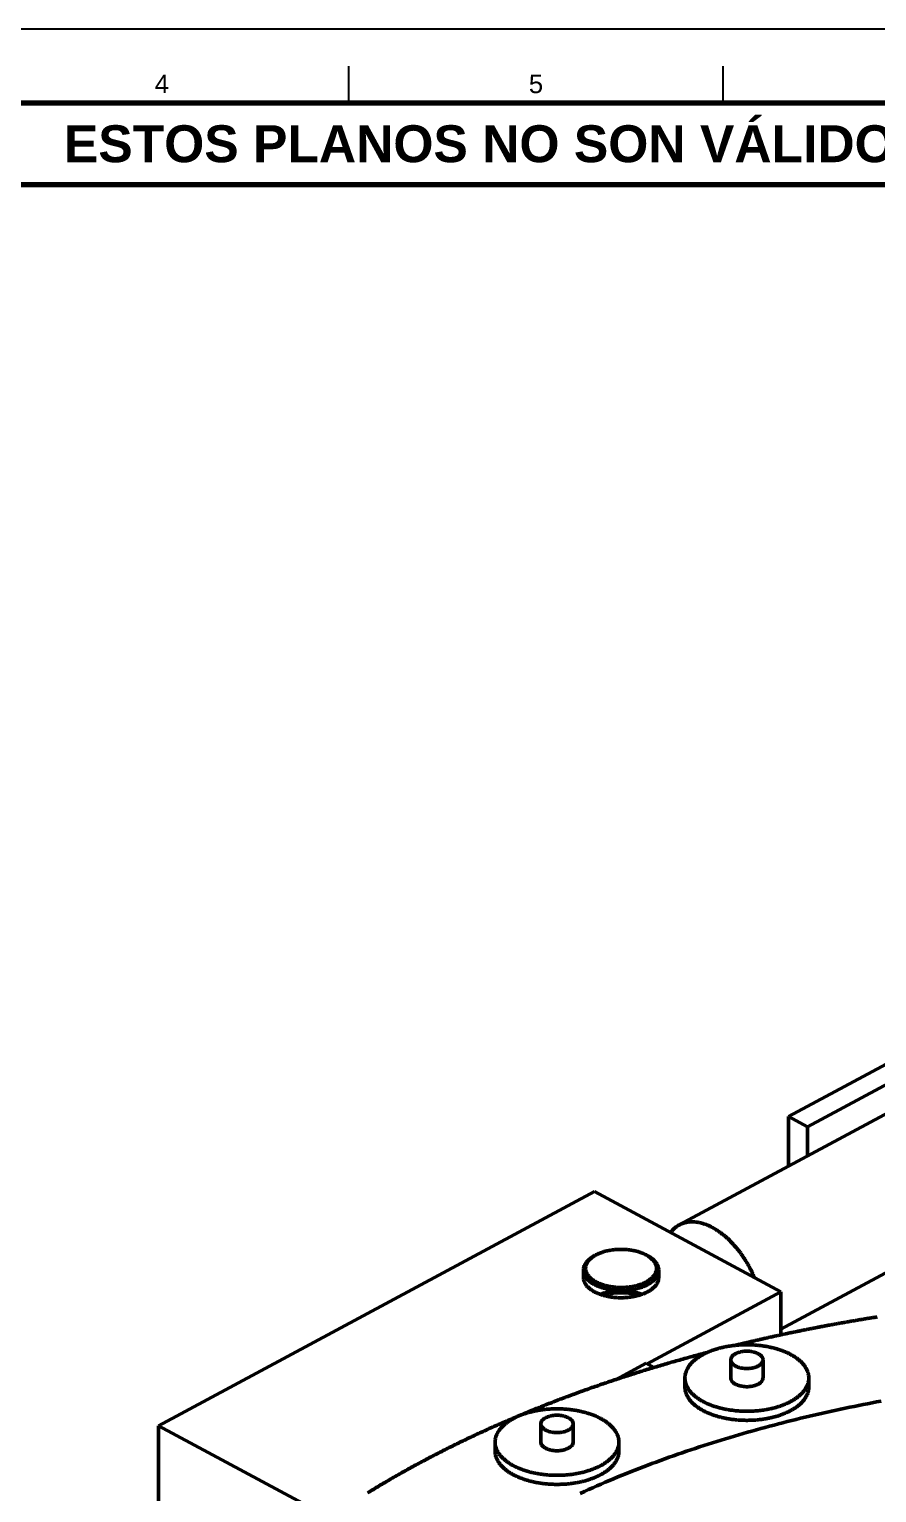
# Model space of a CAD drawing. Header units: millimetres. Extents: x 0 to 841, y 0 to 594.
# Drawn here: x 179.5 to 294.2, y 395.8 to 594 of the extents above; entities that cross this region are included whole.
import ezdxf
from ezdxf.enums import TextEntityAlignment as Align

# ---------------------------------------------------------------- set-up
doc = ezdxf.new("R2010")
doc.units = ezdxf.units.MM
for name, color, linetype, lineweight in [('FINA', 7, 'CONTINUOUS', 25), ('MARCO', 7, 'CONTINUOUS', 70), ('TXT', 7, 'CONTINUOUS', 25), ('VIS', 7, 'CONTINUOUS', 50)]:
    doc.layers.add(name, color=color, linetype=linetype, lineweight=lineweight)
doc.styles.add('STD', font='LiberationSans-Regular.ttf')
doc.styles.add('STDB', font='LiberationSans-Bold.ttf')

msp = doc.modelspace()

# ---------------------------------------------------------------- linework, layer by layer
at = {"layer": 'FINA'}
for p, q in [((222.75, 584), (222.75, 589)), ((273.44, 584), (273.44, 589))]:
    msp.add_line(p, q, dxfattribs=at)
msp.add_lwpolyline([(0, 0), (841, 0), (841, 594), (0, 594)], close=True, dxfattribs=at)
at = {"layer": 'MARCO'}
for points in [[(20, 10), (831, 10), (831, 584), (20, 584)], [(20, 573), (831, 573), (831, 584), (20, 584)]]:
    msp.add_lwpolyline(points, close=True, dxfattribs=at)
at = {"layer": 'VIS'}
for points in [[(315.82, 464.75), (282.3, 446.76)], [(318.39, 463.37), (284.88, 445.37)], [(267.5, 432.1), (302.05, 450.65)], [(282.3, 440.04), (282.3, 446.76)], [(282.3, 446.76), (284.88, 445.37)], [(284.88, 441.43), (284.88, 445.37)], [(196.96, 404.91), (256, 436.6)], [(256, 436.6), (281.27, 423.04)], [(267.5, 432.1), (267.4, 432.04), (267.29, 431.98), (267.19, 431.91), (267.09, 431.84), (267, 431.76), (266.9, 431.69), (266.81, 431.61), (266.72, 431.52), (266.64, 431.44), (266.55, 431.35), (266.47, 431.26), (266.4, 431.16), (266.32, 431.06)], [(277.65, 424.98), (277.61, 425.09), (277.56, 425.2), (277.51, 425.32), (277.46, 425.43), (277.41, 425.54), (277.36, 425.65), (277.31, 425.76), (277.26, 425.86), (277.2, 425.97), (277.15, 426.08), (277.09, 426.19), (277.04, 426.3), (276.98, 426.4), (276.92, 426.51), (276.87, 426.62), (276.81, 426.72), (276.75, 426.83), (276.69, 426.93), (276.62, 427.04), (276.56, 427.14), (276.5, 427.24), (276.43, 427.34), (276.37, 427.45), (276.3, 427.55), (276.24, 427.65), (276.17, 427.75), (276.1, 427.85), (276.03, 427.95), (275.97, 428.05), (275.9, 428.15), (275.82, 428.25), (275.75, 428.34), (275.68, 428.44), (275.61, 428.54), (275.53, 428.63), (275.46, 428.73), (275.38, 428.82), (275.31, 428.92), (275.23, 429.01), (275.15, 429.1), (275.07, 429.19), (274.99, 429.28), (274.91, 429.37), (274.83, 429.46), (274.75, 429.55), (274.67, 429.64), (274.58, 429.73), (274.5, 429.82), (274.41, 429.9), (274.33, 429.99), (274.24, 430.07), (274.15, 430.15), (274.06, 430.24), (273.97, 430.32), (273.88, 430.4), (273.79, 430.48), (273.7, 430.56), (273.61, 430.64), (273.52, 430.71), (273.42, 430.79), (273.33, 430.86), (273.23, 430.94), (273.13, 431.01), (273.04, 431.08), (272.94, 431.15), (272.84, 431.22), (272.74, 431.29), (272.64, 431.36), (272.54, 431.42), (272.43, 431.49), (272.33, 431.55), (272.23, 431.61), (272.12, 431.67), (272.02, 431.73), (271.91, 431.79), (271.8, 431.84), (271.69, 431.9), (271.58, 431.95), (271.47, 432), (271.36, 432.05), (271.25, 432.09), (271.14, 432.14), (271.02, 432.18), (270.91, 432.22), (270.8, 432.26), (270.68, 432.29), (270.56, 432.33), (270.45, 432.36), (270.33, 432.39), (270.21, 432.41), (270.09, 432.44), (269.97, 432.46), (269.85, 432.47), (269.73, 432.49), (269.61, 432.5), (269.49, 432.51), (269.37, 432.52), (269.25, 432.52), (269.13, 432.52), (269.01, 432.51), (268.89, 432.5), (268.77, 432.49), (268.65, 432.47), (268.53, 432.45), (268.41, 432.43), (268.29, 432.4), (268.18, 432.37), (268.06, 432.34), (267.95, 432.3), (267.83, 432.25), (267.72, 432.21), (267.61, 432.15), (267.5, 432.1)], [(263.33, 427.85), (263.22, 427.92), (263.12, 427.98), (263.01, 428.04), (262.9, 428.09), (262.8, 428.15), (262.69, 428.2), (262.57, 428.25), (262.46, 428.29), (262.35, 428.33), (262.23, 428.38), (262.12, 428.41), (262, 428.45), (261.89, 428.49), (261.77, 428.52), (261.65, 428.55), (261.54, 428.58), (261.42, 428.6), (261.3, 428.63), (261.18, 428.65), (261.06, 428.67), (260.94, 428.69), (260.82, 428.71), (260.7, 428.73), (260.58, 428.74), (260.46, 428.75), (260.34, 428.76), (260.22, 428.77), (260.1, 428.78), (259.98, 428.78), (259.86, 428.79), (259.73, 428.79), (259.61, 428.79), (259.49, 428.79), (259.37, 428.79), (259.25, 428.78), (259.13, 428.78), (259.01, 428.77), (258.89, 428.76), (258.77, 428.75), (258.65, 428.74), (258.52, 428.73), (258.4, 428.71), (258.28, 428.69), (258.17, 428.67), (258.05, 428.65), (257.93, 428.63), (257.81, 428.6), (257.69, 428.58), (257.57, 428.55), (257.45, 428.52), (257.34, 428.49), (257.22, 428.45), (257.11, 428.41), (256.99, 428.38), (256.88, 428.33), (256.76, 428.29), (256.65, 428.25), (256.54, 428.2), (256.43, 428.15), (256.32, 428.09), (256.21, 428.04), (256.11, 427.98), (256, 427.92), (255.9, 427.85)], [(281.27, 417.97), (300.35, 428.21)], [(255.68, 427.71), (255.57, 427.64), (255.48, 427.57), (255.38, 427.49), (255.29, 427.42), (255.2, 427.33), (255.11, 427.25), (255.02, 427.16), (254.94, 427.07), (254.87, 426.97), (254.8, 426.88), (254.74, 426.77), (254.68, 426.66), (254.63, 426.55), (254.59, 426.44), (254.55, 426.32), (254.53, 426.2), (254.51, 426.08), (254.51, 425.96)], [(255.9, 427.85), (255.8, 427.79), (255.7, 427.72), (255.61, 427.64), (255.52, 427.56), (255.43, 427.48), (255.34, 427.4), (255.26, 427.31), (255.18, 427.22), (255.11, 427.12), (255.05, 427.02), (254.99, 426.92), (254.93, 426.81), (254.89, 426.7), (254.85, 426.59), (254.82, 426.47), (254.81, 426.35), (254.8, 426.23), (254.8, 426.11), (254.82, 425.99), (254.84, 425.87), (254.87, 425.76), (254.92, 425.65), (254.97, 425.54), (255.02, 425.43), (255.09, 425.33), (255.16, 425.23), (255.23, 425.14), (255.31, 425.05), (255.4, 424.96), (255.48, 424.88), (255.57, 424.8), (255.67, 424.73), (255.77, 424.66), (255.86, 424.59), (255.96, 424.52), (256.07, 424.46), (256.17, 424.4), (256.28, 424.35), (256.39, 424.29), (256.49, 424.24), (256.6, 424.19), (256.71, 424.15), (256.83, 424.1), (256.94, 424.06), (257.05, 424.02), (257.17, 423.98), (257.28, 423.95), (257.4, 423.91), (257.51, 423.88), (257.63, 423.85), (257.75, 423.83), (257.86, 423.8), (257.98, 423.78), (258.1, 423.76), (258.22, 423.74), (258.34, 423.72), (258.45, 423.7), (258.57, 423.69), (258.69, 423.67), (258.81, 423.66), (258.93, 423.65), (259.05, 423.64), (259.17, 423.64), (259.29, 423.63), (259.41, 423.63), (259.53, 423.62), (259.65, 423.62), (259.77, 423.63), (259.89, 423.63), (260.01, 423.63), (260.13, 423.64), (260.25, 423.65), (260.37, 423.66), (260.49, 423.67), (260.61, 423.68), (260.73, 423.69), (260.85, 423.71), (260.97, 423.73), (261.09, 423.75), (261.2, 423.77), (261.32, 423.79), (261.44, 423.82), (261.56, 423.84), (261.67, 423.87), (261.79, 423.9), (261.9, 423.94), (262.02, 423.97), (262.13, 424.01), (262.25, 424.05), (262.36, 424.09), (262.47, 424.13), (262.58, 424.17), (262.69, 424.22), (262.8, 424.27), (262.91, 424.33), (263.02, 424.38)], [(255.9, 427.85), (255.68, 427.71)], [(255.79, 427.78), (255.77, 427.77), (255.75, 427.76), (255.73, 427.74), (255.71, 427.73), (255.69, 427.72), (255.68, 427.71)], [(263.02, 424.38), (263.12, 424.44), (263.23, 424.5), (263.33, 424.57), (263.43, 424.63), (263.53, 424.71), (263.62, 424.78), (263.72, 424.86), (263.81, 424.94), (263.89, 425.02), (263.97, 425.11), (264.05, 425.21), (264.12, 425.31), (264.19, 425.41), (264.25, 425.51), (264.3, 425.62), (264.34, 425.73), (264.38, 425.85), (264.41, 425.97), (264.42, 426.09), (264.43, 426.21), (264.42, 426.33), (264.4, 426.45), (264.38, 426.57), (264.34, 426.69), (264.3, 426.8), (264.25, 426.91), (264.19, 427.01), (264.12, 427.11), (264.05, 427.21), (263.97, 427.31), (263.89, 427.39), (263.8, 427.48), (263.71, 427.56), (263.62, 427.64), (263.52, 427.71), (263.43, 427.78), (263.33, 427.85)], [(263.33, 427.85), (263.55, 427.71)], [(263.55, 427.71), (263.53, 427.72), (263.51, 427.73), (263.49, 427.74), (263.47, 427.76), (263.45, 427.77), (263.43, 427.78)], [(264.72, 425.96), (264.71, 426.08), (264.7, 426.2), (264.67, 426.32), (264.64, 426.44), (264.6, 426.55), (264.55, 426.66), (264.49, 426.77), (264.43, 426.88), (264.36, 426.97), (264.28, 427.07), (264.2, 427.16), (264.12, 427.25), (264.03, 427.33), (263.94, 427.42), (263.85, 427.49), (263.75, 427.57), (263.65, 427.64), (263.55, 427.71)], [(254.51, 425.96), (254.51, 425.84), (254.53, 425.72), (254.55, 425.6), (254.59, 425.49), (254.63, 425.37), (254.68, 425.26), (254.73, 425.16), (254.8, 425.05), (254.87, 424.95), (254.94, 424.86), (255.02, 424.77), (255.1, 424.68), (255.19, 424.59), (255.28, 424.51), (255.37, 424.44), (255.47, 424.36), (255.57, 424.29), (255.67, 424.22), (255.77, 424.16), (255.87, 424.1), (255.98, 424.04), (256.08, 423.98), (256.19, 423.93), (256.3, 423.88), (256.41, 423.83), (256.52, 423.78), (256.64, 423.74), (256.75, 423.69), (256.86, 423.65), (256.98, 423.61), (257.09, 423.58), (257.21, 423.54), (257.33, 423.51), (257.44, 423.48), (257.56, 423.45), (257.68, 423.43), (257.8, 423.4), (257.92, 423.38), (258.03, 423.36), (258.15, 423.34), (258.27, 423.32), (258.39, 423.3), (258.51, 423.29), (258.63, 423.27), (258.75, 423.26), (258.87, 423.25), (258.99, 423.24), (259.11, 423.23), (259.24, 423.23), (259.36, 423.22), (259.48, 423.22), (259.6, 423.22), (259.72, 423.22), (259.84, 423.22), (259.96, 423.23), (260.08, 423.23), (260.2, 423.24), (260.32, 423.25), (260.44, 423.26), (260.56, 423.27), (260.68, 423.28), (260.8, 423.3), (260.92, 423.31), (261.04, 423.33), (261.16, 423.35), (261.28, 423.37), (261.4, 423.4), (261.52, 423.42), (261.64, 423.45), (261.75, 423.47), (261.87, 423.5), (261.99, 423.54), (262.1, 423.57), (262.22, 423.61), (262.33, 423.64), (262.45, 423.68), (262.56, 423.73), (262.67, 423.77), (262.79, 423.82), (262.9, 423.86), (263.01, 423.91), (263.12, 423.97), (263.22, 424.02)], [(254.51, 425.96), (254.51, 424.98)], [(263.22, 423.04), (263.12, 422.98), (263.01, 422.93), (262.9, 422.88), (262.79, 422.83), (262.67, 422.78), (262.56, 422.74), (262.45, 422.7), (262.33, 422.66), (262.22, 422.62), (262.1, 422.59), (261.99, 422.55), (261.87, 422.52), (261.75, 422.49), (261.64, 422.46), (261.52, 422.44), (261.4, 422.41), (261.28, 422.39), (261.16, 422.37), (261.04, 422.35), (260.92, 422.33), (260.8, 422.31), (260.68, 422.3), (260.56, 422.29), (260.44, 422.27), (260.32, 422.26), (260.2, 422.26), (260.08, 422.25), (259.96, 422.24), (259.84, 422.24), (259.72, 422.24), (259.6, 422.24), (259.48, 422.24), (259.36, 422.24), (259.24, 422.24), (259.11, 422.25), (258.99, 422.26), (258.87, 422.27), (258.75, 422.28), (258.63, 422.29), (258.51, 422.3), (258.39, 422.32), (258.27, 422.33), (258.15, 422.35), (258.03, 422.37), (257.92, 422.39), (257.8, 422.42), (257.68, 422.44), (257.56, 422.47), (257.44, 422.5), (257.33, 422.53), (257.21, 422.56), (257.09, 422.59), (256.98, 422.63), (256.86, 422.67), (256.75, 422.71), (256.64, 422.75), (256.52, 422.8), (256.41, 422.84), (256.3, 422.89), (256.19, 422.94), (256.08, 423), (255.98, 423.05), (255.87, 423.11), (255.77, 423.18), (255.67, 423.24), (255.57, 423.31), (255.47, 423.38), (255.37, 423.45), (255.28, 423.53), (255.19, 423.61), (255.1, 423.69), (255.02, 423.78), (254.94, 423.87), (254.87, 423.97), (254.8, 424.07), (254.73, 424.17), (254.68, 424.28), (254.63, 424.39), (254.59, 424.5), (254.55, 424.62), (254.53, 424.74), (254.51, 424.86), (254.51, 424.98)], [(263.22, 424.02), (263.33, 424.08), (263.43, 424.15), (263.54, 424.21), (263.64, 424.28), (263.74, 424.35), (263.84, 424.42), (263.93, 424.5), (264.02, 424.58), (264.11, 424.67), (264.2, 424.76), (264.28, 424.85), (264.35, 424.94), (264.42, 425.04), (264.49, 425.15), (264.54, 425.26), (264.6, 425.37), (264.64, 425.48), (264.67, 425.6), (264.7, 425.72), (264.71, 425.84), (264.72, 425.96)], [(264.72, 424.98), (264.71, 424.86), (264.7, 424.73), (264.67, 424.61), (264.64, 424.5), (264.6, 424.38), (264.54, 424.27), (264.49, 424.16), (264.42, 424.06), (264.35, 423.96), (264.28, 423.86), (264.2, 423.77), (264.11, 423.68), (264.02, 423.6), (263.93, 423.52), (263.84, 423.44), (263.74, 423.36), (263.64, 423.29), (263.54, 423.23), (263.43, 423.16), (263.33, 423.1), (263.22, 423.04)], [(264.72, 425.96), (264.72, 424.98)], [(256.77, 422.7), (256.88, 422.74), (257, 422.78), (257.11, 422.81), (257.23, 422.85), (257.35, 422.88), (257.46, 422.91), (257.58, 422.94), (257.7, 422.97), (257.82, 422.99), (257.93, 423.01), (258.05, 423.03), (258.17, 423.05), (258.29, 423.07), (258.41, 423.09), (258.53, 423.1), (258.65, 423.12), (258.77, 423.13), (258.89, 423.14), (259.01, 423.15), (259.13, 423.15), (259.25, 423.16), (259.37, 423.16), (259.49, 423.17), (259.61, 423.17), (259.73, 423.17), (259.85, 423.16), (259.97, 423.16), (260.1, 423.15), (260.22, 423.15), (260.34, 423.14), (260.46, 423.13), (260.58, 423.12), (260.7, 423.1), (260.82, 423.09), (260.94, 423.07), (261.05, 423.05), (261.17, 423.03), (261.29, 423.01), (261.41, 422.99), (261.53, 422.97), (261.65, 422.94), (261.76, 422.91), (261.88, 422.88), (262, 422.85), (262.11, 422.81), (262.23, 422.78), (262.34, 422.74), (262.46, 422.7)], [(257.15, 422.58), (257.26, 422.61), (257.38, 422.64), (257.5, 422.67), (257.62, 422.7), (257.74, 422.73), (257.86, 422.75), (257.98, 422.78), (258.1, 422.8), (258.22, 422.82), (258.34, 422.83), (258.46, 422.85), (258.58, 422.86), (258.7, 422.88), (258.82, 422.89), (258.94, 422.9), (259.06, 422.9), (259.19, 422.91), (259.31, 422.91), (259.43, 422.92), (259.55, 422.92), (259.67, 422.92), (259.8, 422.92), (259.92, 422.91), (260.04, 422.91), (260.16, 422.9), (260.28, 422.9), (260.4, 422.89), (260.53, 422.88), (260.65, 422.86), (260.77, 422.85), (260.89, 422.83), (261.01, 422.82), (261.13, 422.8), (261.25, 422.78), (261.37, 422.75), (261.49, 422.73), (261.61, 422.7), (261.73, 422.67), (261.85, 422.64), (261.96, 422.61), (262.08, 422.58)], [(263.13, 413.3), (281.27, 423.04)], [(281.27, 417.21), (281.27, 423.04)], [(294.3, 419.64), (294.18, 419.62), (294.06, 419.6), (293.94, 419.58), (293.82, 419.56), (293.7, 419.54), (293.58, 419.53), (293.46, 419.51), (293.35, 419.49), (293.23, 419.47), (293.11, 419.45), (292.99, 419.43), (292.87, 419.41), (292.75, 419.39), (292.63, 419.37), (292.51, 419.35), (292.4, 419.33), (292.28, 419.31), (292.16, 419.29), (292.04, 419.27), (291.92, 419.25), (291.8, 419.23), (291.68, 419.21), (291.56, 419.19), (291.44, 419.17), (291.33, 419.15), (291.21, 419.13), (291.09, 419.11), (290.97, 419.09), (290.85, 419.07), (290.73, 419.05), (290.61, 419.03), (290.5, 419.01), (290.38, 418.99), (290.26, 418.97), (290.14, 418.95), (290.02, 418.92), (289.9, 418.9), (289.78, 418.88), (289.66, 418.86), (289.55, 418.84), (289.43, 418.82), (289.31, 418.8), (289.19, 418.78), (289.07, 418.76), (288.95, 418.73), (288.84, 418.71), (288.72, 418.69), (288.6, 418.67), (288.48, 418.65), (288.36, 418.63), (288.24, 418.6), (288.12, 418.58), (288.01, 418.56), (287.89, 418.54), (287.77, 418.52), (287.65, 418.5), (287.53, 418.47), (287.41, 418.45), (287.3, 418.43), (287.18, 418.41), (287.06, 418.38), (286.94, 418.36), (286.82, 418.34), (286.7, 418.32), (286.59, 418.29), (286.47, 418.27), (286.35, 418.25), (286.23, 418.23), (286.11, 418.2), (285.99, 418.18), (285.88, 418.16), (285.76, 418.13), (285.64, 418.11), (285.52, 418.09), (285.4, 418.06), (285.28, 418.04), (285.17, 418.02), (285.05, 417.99), (284.93, 417.97), (284.81, 417.95), (284.69, 417.92), (284.58, 417.9), (284.46, 417.88), (284.34, 417.85), (284.22, 417.83), (284.1, 417.81), (283.99, 417.78), (283.87, 417.76), (283.75, 417.73), (283.63, 417.71), (283.51, 417.69), (283.4, 417.66), (283.28, 417.64), (283.16, 417.61), (283.04, 417.59), (282.92, 417.56), (282.81, 417.54), (282.69, 417.52), (282.57, 417.49), (282.45, 417.47), (282.33, 417.44), (282.22, 417.42), (282.1, 417.39), (281.98, 417.37), (281.86, 417.34), (281.74, 417.32), (281.63, 417.29), (281.51, 417.27), (281.39, 417.24), (281.27, 417.22), (281.16, 417.19), (281.04, 417.16), (280.92, 417.14), (280.8, 417.11), (280.69, 417.09), (280.57, 417.06), (280.45, 417.04), (280.33, 417.01), (280.21, 416.99), (280.1, 416.96), (279.98, 416.93), (279.86, 416.91), (279.74, 416.88), (279.63, 416.86), (279.51, 416.83), (279.39, 416.8), (279.27, 416.78), (279.16, 416.75), (279.04, 416.72), (278.92, 416.7), (278.8, 416.67), (278.69, 416.64), (278.57, 416.62), (278.45, 416.59), (278.33, 416.56), (278.22, 416.54), (278.1, 416.51), (277.98, 416.48), (277.86, 416.46), (277.75, 416.43), (277.63, 416.4), (277.51, 416.37), (277.4, 416.35), (277.28, 416.32), (277.16, 416.29), (277.04, 416.26), (276.93, 416.24), (276.81, 416.21), (276.69, 416.18), (276.57, 416.15), (276.46, 416.13), (276.34, 416.1), (276.22, 416.07), (276.11, 416.04), (275.99, 416.01), (275.87, 415.99), (275.75, 415.96), (275.64, 415.93), (275.52, 415.9), (275.4, 415.87), (275.29, 415.84), (275.17, 415.82), (275.05, 415.79)], [(271.31, 414.84), (271.08, 414.78), (270.86, 414.72), (270.64, 414.66), (270.41, 414.6), (270.19, 414.54), (269.97, 414.48), (269.75, 414.42), (269.53, 414.36), (269.3, 414.3), (269.08, 414.24), (268.86, 414.18), (268.64, 414.12), (268.41, 414.05), (268.19, 413.99), (267.97, 413.93), (267.75, 413.87), (267.53, 413.8), (267.31, 413.74), (267.08, 413.68), (266.86, 413.62), (266.64, 413.55), (266.42, 413.49), (266.2, 413.42), (265.98, 413.36), (265.76, 413.3), (265.53, 413.23), (265.31, 413.17), (265.09, 413.1), (264.87, 413.03), (264.65, 412.97), (264.43, 412.9), (264.21, 412.84), (263.99, 412.77), (263.77, 412.7), (263.55, 412.64), (263.33, 412.57), (263.11, 412.5), (262.89, 412.43), (262.67, 412.37), (262.45, 412.3), (262.23, 412.23), (262.01, 412.16), (261.79, 412.09), (261.57, 412.02), (261.35, 411.95), (261.13, 411.88), (260.91, 411.81), (260.69, 411.74), (260.47, 411.67), (260.25, 411.6), (260.03, 411.53), (259.81, 411.46), (259.59, 411.39), (259.37, 411.32), (259.16, 411.24), (258.94, 411.17), (258.72, 411.1), (258.5, 411.03), (258.28, 410.95), (258.06, 410.88), (257.84, 410.81), (257.63, 410.73), (257.41, 410.66), (257.19, 410.58), (256.97, 410.51), (256.75, 410.43), (256.54, 410.36), (256.32, 410.28), (256.1, 410.21), (255.88, 410.13), (255.67, 410.06), (255.45, 409.98), (255.23, 409.9), (255.01, 409.83), (254.8, 409.75), (254.58, 409.67), (254.36, 409.59), (254.15, 409.52), (253.93, 409.44), (253.71, 409.36), (253.5, 409.28), (253.28, 409.2), (253.06, 409.12), (252.85, 409.04), (252.63, 408.96), (252.42, 408.88), (252.2, 408.8), (251.99, 408.72), (251.77, 408.64), (251.55, 408.56), (251.34, 408.48), (251.12, 408.39), (250.91, 408.31), (250.69, 408.23), (250.48, 408.15), (250.26, 408.06), (250.05, 407.98), (249.83, 407.9), (249.62, 407.81), (249.4, 407.73), (249.19, 407.64), (248.98, 407.56), (248.76, 407.48), (248.55, 407.39), (248.33, 407.3), (248.12, 407.22), (247.91, 407.13), (247.69, 407.05), (247.48, 406.96), (247.27, 406.87), (247.05, 406.79), (246.84, 406.7), (246.63, 406.61), (246.41, 406.52), (246.2, 406.43), (245.99, 406.35), (245.77, 406.26), (245.56, 406.17), (245.35, 406.08), (245.14, 405.99), (244.93, 405.9), (244.71, 405.81), (244.5, 405.72), (244.29, 405.63), (244.08, 405.54), (243.87, 405.44), (243.66, 405.35), (243.44, 405.26), (243.23, 405.17), (243.02, 405.07), (242.81, 404.98), (242.6, 404.89), (242.39, 404.8), (242.18, 404.7), (241.97, 404.61), (241.76, 404.51), (241.55, 404.42), (241.34, 404.32), (241.13, 404.23), (240.92, 404.13), (240.71, 404.04), (240.5, 403.94), (240.29, 403.84), (240.08, 403.75), (239.88, 403.65), (239.67, 403.55), (239.46, 403.45), (239.25, 403.36), (239.04, 403.26), (238.83, 403.16), (238.62, 403.06), (238.42, 402.96), (238.21, 402.86), (238, 402.76), (237.79, 402.66), (237.59, 402.56), (237.38, 402.46), (237.17, 402.36), (236.97, 402.26), (236.76, 402.15), (236.55, 402.05), (236.35, 401.95), (236.14, 401.85), (235.93, 401.74), (235.73, 401.64), (235.52, 401.54), (235.32, 401.43), (235.11, 401.33), (234.91, 401.22), (234.7, 401.12), (234.5, 401.01), (234.29, 400.91), (234.09, 400.8), (233.88, 400.69), (233.68, 400.59), (233.48, 400.48), (233.27, 400.37), (233.07, 400.26), (232.86, 400.16), (232.66, 400.05), (232.46, 399.94), (232.25, 399.83), (232.05, 399.72), (231.85, 399.61), (231.65, 399.5), (231.44, 399.39), (231.24, 399.28), (231.04, 399.17), (230.84, 399.06), (230.64, 398.95), (230.44, 398.83), (230.24, 398.72), (230.03, 398.61), (229.83, 398.5), (229.63, 398.38), (229.43, 398.27), (229.23, 398.16), (229.03, 398.04), (228.83, 397.93), (228.63, 397.81), (228.43, 397.7), (228.23, 397.58), (228.04, 397.46), (227.84, 397.35), (227.64, 397.23), (227.44, 397.11), (227.24, 397), (227.04, 396.88), (226.85, 396.76), (226.65, 396.64), (226.45, 396.52), (226.25, 396.4), (226.06, 396.28), (225.86, 396.16), (225.66, 396.04), (225.47, 395.92), (225.27, 395.8)], [(285.04, 411.37), (285.03, 411.49), (285.03, 411.61), (285.01, 411.73), (284.99, 411.85), (284.96, 411.96), (284.93, 412.08), (284.89, 412.19), (284.85, 412.31), (284.81, 412.42), (284.75, 412.53), (284.7, 412.63), (284.64, 412.74), (284.58, 412.84), (284.51, 412.94), (284.44, 413.04), (284.37, 413.13), (284.29, 413.23), (284.21, 413.32), (284.13, 413.41), (284.04, 413.49), (283.96, 413.58), (283.87, 413.66), (283.78, 413.74), (283.69, 413.82), (283.59, 413.89), (283.5, 413.97), (283.4, 414.04), (283.31, 414.11), (283.21, 414.18), (283.11, 414.24), (283, 414.31), (282.9, 414.37), (282.8, 414.43), (282.69, 414.49), (282.59, 414.55), (282.48, 414.6), (282.37, 414.66), (282.27, 414.71), (282.16, 414.76), (282.05, 414.81), (281.94, 414.86), (281.83, 414.91), (281.72, 414.96), (281.6, 415), (281.49, 415.04), (281.38, 415.09), (281.27, 415.13), (281.15, 415.17), (281.04, 415.2), (280.92, 415.24), (280.81, 415.28), (280.69, 415.31), (280.58, 415.35), (280.46, 415.38), (280.34, 415.41), (280.23, 415.44), (280.11, 415.47), (279.99, 415.5), (279.88, 415.52), (279.76, 415.55), (279.64, 415.57), (279.52, 415.6), (279.41, 415.62), (279.29, 415.64), (279.17, 415.66), (279.05, 415.68), (278.93, 415.7), (278.81, 415.72), (278.69, 415.73), (278.57, 415.75), (278.45, 415.76), (278.33, 415.78), (278.21, 415.79), (278.09, 415.8), (277.97, 415.81), (277.85, 415.82), (277.73, 415.83), (277.61, 415.84), (277.49, 415.85), (277.37, 415.85), (277.25, 415.86), (277.13, 415.86), (277.01, 415.87), (276.89, 415.87), (276.77, 415.87), (276.65, 415.87), (276.53, 415.87), (276.41, 415.87), (276.29, 415.87), (276.17, 415.86), (276.05, 415.86), (275.93, 415.85), (275.81, 415.85), (275.69, 415.84), (275.57, 415.83), (275.45, 415.82), (275.33, 415.81), (275.21, 415.8), (275.09, 415.79), (274.97, 415.78), (274.85, 415.76), (274.73, 415.75), (274.61, 415.73), (274.49, 415.72), (274.37, 415.7), (274.25, 415.68), (274.13, 415.66), (274.02, 415.64), (273.9, 415.62), (273.78, 415.6), (273.66, 415.57), (273.54, 415.55), (273.43, 415.52), (273.31, 415.5), (273.19, 415.47), (273.07, 415.44), (272.96, 415.41), (272.84, 415.38), (272.73, 415.35), (272.61, 415.31), (272.5, 415.28), (272.38, 415.24), (272.27, 415.2), (272.15, 415.17), (272.04, 415.13), (271.92, 415.09), (271.81, 415.04), (271.7, 415), (271.59, 414.96), (271.48, 414.91), (271.37, 414.86), (271.26, 414.81), (271.15, 414.76), (271.04, 414.71), (270.93, 414.66), (270.82, 414.6), (270.72, 414.55), (270.61, 414.49), (270.51, 414.43), (270.4, 414.37), (270.3, 414.31), (270.2, 414.24), (270.1, 414.18), (270, 414.11), (269.9, 414.04), (269.8, 413.97), (269.71, 413.89), (269.61, 413.82), (269.52, 413.74), (269.43, 413.66), (269.34, 413.58), (269.26, 413.49), (269.17, 413.41), (269.09, 413.32), (269.01, 413.23), (268.94, 413.13), (268.86, 413.04), (268.79, 412.94), (268.73, 412.84), (268.66, 412.74), (268.6, 412.63), (268.55, 412.53), (268.5, 412.42), (268.45, 412.31), (268.41, 412.19), (268.37, 412.08), (268.34, 411.96), (268.31, 411.85), (268.29, 411.73), (268.28, 411.61), (268.27, 411.49), (268.27, 411.37)], [(278.84, 413.83), (278.83, 413.95), (278.8, 414.06), (278.74, 414.17), (278.68, 414.27), (278.6, 414.36), (278.51, 414.45), (278.42, 414.52), (278.32, 414.59), (278.22, 414.65), (278.11, 414.7), (278, 414.75), (277.89, 414.8), (277.78, 414.84), (277.66, 414.87), (277.54, 414.9), (277.43, 414.93), (277.31, 414.95), (277.19, 414.97), (277.07, 414.98), (276.95, 414.99), (276.83, 415), (276.71, 415), (276.59, 415), (276.47, 415), (276.35, 414.99), (276.23, 414.98), (276.11, 414.97), (275.99, 414.95), (275.88, 414.93), (275.76, 414.9), (275.64, 414.87), (275.53, 414.84), (275.41, 414.8), (275.3, 414.75), (275.19, 414.7), (275.09, 414.65), (274.98, 414.59), (274.88, 414.52), (274.79, 414.45), (274.7, 414.36), (274.63, 414.27), (274.56, 414.17), (274.51, 414.06), (274.48, 413.95), (274.46, 413.83)], [(258.93, 411.17), (263.02, 413.36)], [(263.02, 413.36), (264.07, 412.8)], [(274.46, 413.83), (274.48, 413.71), (274.51, 413.59), (274.56, 413.48), (274.63, 413.38), (274.71, 413.28), (274.8, 413.2), (274.9, 413.12), (275, 413.06), (275.11, 413), (275.22, 412.94), (275.33, 412.89), (275.45, 412.85), (275.56, 412.81), (275.68, 412.78), (275.8, 412.75), (275.92, 412.72), (276.04, 412.7), (276.16, 412.68), (276.29, 412.67), (276.41, 412.66), (276.53, 412.66), (276.65, 412.65), (276.78, 412.66), (276.9, 412.66), (277.02, 412.67), (277.14, 412.68), (277.27, 412.7), (277.39, 412.72), (277.51, 412.75), (277.63, 412.78), (277.74, 412.81), (277.86, 412.85), (277.98, 412.89), (278.09, 412.94), (278.2, 413)], [(274.46, 413.83), (274.46, 411.37)], [(278.2, 413), (278.3, 413.06), (278.41, 413.13), (278.5, 413.2), (278.59, 413.29), (278.67, 413.38), (278.74, 413.48), (278.79, 413.59), (278.83, 413.71), (278.84, 413.83)], [(278.84, 413.83), (278.84, 411.37)], [(268.27, 411.37), (268.27, 411.25), (268.28, 411.13), (268.29, 411.01), (268.31, 410.89), (268.34, 410.77), (268.37, 410.66), (268.41, 410.54), (268.45, 410.43), (268.5, 410.32), (268.55, 410.21), (268.6, 410.1), (268.66, 410), (268.73, 409.89), (268.79, 409.79), (268.86, 409.7), (268.94, 409.6), (269.01, 409.51), (269.09, 409.42), (269.17, 409.33), (269.26, 409.24), (269.34, 409.16), (269.43, 409.08), (269.52, 409), (269.61, 408.92), (269.71, 408.84), (269.8, 408.77), (269.9, 408.7), (270, 408.63), (270.1, 408.56), (270.2, 408.49), (270.3, 408.43), (270.4, 408.37), (270.5, 408.3), (270.61, 408.25), (270.71, 408.19), (270.82, 408.13), (270.93, 408.08), (271.04, 408.02), (271.14, 407.97), (271.25, 407.92), (271.36, 407.87), (271.47, 407.83), (271.59, 407.78), (271.7, 407.73), (271.81, 407.69), (271.92, 407.65), (272.04, 407.61), (272.15, 407.57), (272.26, 407.53), (272.38, 407.49), (272.49, 407.46), (272.61, 407.42), (272.72, 407.39), (272.84, 407.36), (272.96, 407.33), (273.07, 407.3), (273.19, 407.27), (273.31, 407.24), (273.42, 407.21), (273.54, 407.19), (273.66, 407.16), (273.78, 407.14), (273.89, 407.12), (274.01, 407.09), (274.13, 407.07), (274.25, 407.05), (274.37, 407.03), (274.49, 407.02), (274.61, 407), (274.73, 406.99), (274.85, 406.97), (274.97, 406.96), (275.09, 406.94), (275.21, 406.93), (275.33, 406.92), (275.45, 406.91), (275.57, 406.9), (275.69, 406.89), (275.81, 406.89), (275.93, 406.88), (276.05, 406.88), (276.17, 406.87), (276.29, 406.87), (276.41, 406.87), (276.53, 406.87), (276.65, 406.86), (276.77, 406.87), (276.89, 406.87), (277.01, 406.87), (277.13, 406.87), (277.25, 406.88), (277.37, 406.88), (277.49, 406.89), (277.61, 406.89), (277.73, 406.9), (277.85, 406.91), (277.97, 406.92), (278.09, 406.93), (278.21, 406.94), (278.33, 406.96), (278.45, 406.97), (278.57, 406.98), (278.69, 407), (278.81, 407.02), (278.93, 407.03), (279.04, 407.05), (279.16, 407.07), (279.28, 407.09), (279.4, 407.11), (279.52, 407.14), (279.64, 407.16), (279.75, 407.18), (279.87, 407.21), (279.99, 407.24), (280.11, 407.26), (280.22, 407.29), (280.34, 407.32), (280.46, 407.35), (280.57, 407.39), (280.69, 407.42), (280.8, 407.46), (280.92, 407.49), (281.03, 407.53), (281.15, 407.57), (281.26, 407.61), (281.37, 407.65), (281.49, 407.69), (281.6, 407.73), (281.71, 407.78), (281.82, 407.82), (281.93, 407.87), (282.04, 407.92), (282.15, 407.97), (282.26, 408.02), (282.37, 408.07), (282.47, 408.13), (282.58, 408.18)], [(268.27, 411.37), (268.27, 410.14)], [(274.46, 411.37), (274.48, 411.25), (274.51, 411.13), (274.56, 411.02), (274.63, 410.92), (274.71, 410.82), (274.8, 410.74), (274.9, 410.66), (275, 410.6), (275.11, 410.53), (275.22, 410.48), (275.33, 410.43), (275.45, 410.39), (275.56, 410.35), (275.68, 410.31), (275.8, 410.29), (275.92, 410.26), (276.04, 410.24), (276.16, 410.22), (276.29, 410.21), (276.41, 410.2), (276.53, 410.19), (276.65, 410.19), (276.78, 410.19), (276.9, 410.2), (277.02, 410.21), (277.14, 410.22), (277.27, 410.24), (277.39, 410.26), (277.51, 410.29), (277.63, 410.32), (277.74, 410.35), (277.86, 410.39), (277.98, 410.43), (278.09, 410.48), (278.2, 410.54)], [(278.2, 410.54), (278.3, 410.6), (278.41, 410.67), (278.5, 410.74), (278.59, 410.82), (278.67, 410.92), (278.74, 411.02), (278.79, 411.13), (278.83, 411.25), (278.84, 411.37)], [(282.58, 408.18), (282.69, 408.24), (282.79, 408.3), (282.9, 408.36), (283, 408.42), (283.1, 408.49), (283.2, 408.56), (283.3, 408.62), (283.4, 408.69), (283.5, 408.77), (283.59, 408.84), (283.68, 408.92), (283.78, 408.99), (283.87, 409.07), (283.96, 409.16), (284.04, 409.24), (284.13, 409.33), (284.21, 409.41), (284.29, 409.51), (284.36, 409.6), (284.44, 409.69), (284.51, 409.79), (284.57, 409.89), (284.64, 409.99), (284.7, 410.1), (284.75, 410.21), (284.81, 410.32), (284.85, 410.43), (284.89, 410.54), (284.93, 410.65), (284.96, 410.77), (284.99, 410.89), (285.01, 411.01), (285.03, 411.13), (285.03, 411.25), (285.04, 411.37)], [(285.04, 411.37), (285.04, 410.14)], [(294.84, 408.23), (294.23, 408.12), (293.62, 408), (293.01, 407.89), (292.4, 407.77), (291.8, 407.65), (291.19, 407.52), (290.58, 407.4), (289.98, 407.27), (289.37, 407.15), (288.76, 407.02), (288.16, 406.89), (287.55, 406.75), (286.95, 406.62), (286.34, 406.48), (285.74, 406.34), (285.14, 406.2), (284.54, 406.06), (283.93, 405.91), (283.33, 405.77), (282.73, 405.62), (282.13, 405.47), (281.53, 405.31), (280.93, 405.16), (280.33, 405), (279.73, 404.84), (279.13, 404.68), (278.54, 404.52), (277.94, 404.36), (277.34, 404.19), (276.75, 404.02), (276.15, 403.85), (275.56, 403.68), (274.96, 403.5), (274.37, 403.33), (273.77, 403.15), (273.18, 402.97), (272.59, 402.78), (272, 402.6), (271.41, 402.41), (270.82, 402.22), (270.23, 402.03), (269.64, 401.84), (269.05, 401.64), (268.47, 401.44), (267.88, 401.24), (267.3, 401.04), (266.71, 400.84), (266.13, 400.63), (265.54, 400.42), (264.96, 400.21), (264.38, 399.99), (263.8, 399.78), (263.22, 399.56), (262.64, 399.34), (262.06, 399.12), (261.49, 398.89), (260.91, 398.66), (260.33, 398.44), (259.76, 398.2), (259.19, 397.97), (258.61, 397.73), (258.04, 397.49), (257.47, 397.25), (256.9, 397.01), (256.34, 396.76), (255.77, 396.51), (255.2, 396.26), (254.64, 396), (254.07, 395.75)], [(294.84, 408.23), (294.23, 408.12), (293.62, 408), (293.01, 407.89), (292.4, 407.77), (291.8, 407.65), (291.19, 407.52), (290.58, 407.4), (289.98, 407.27), (289.37, 407.15), (288.76, 407.02), (288.16, 406.89), (287.55, 406.75), (286.95, 406.62), (286.34, 406.48), (285.74, 406.34), (285.14, 406.2), (284.54, 406.06), (283.93, 405.91), (283.33, 405.77), (282.73, 405.62), (282.13, 405.47), (281.53, 405.31), (280.93, 405.16), (280.33, 405), (279.73, 404.84), (279.13, 404.68), (278.54, 404.52), (277.94, 404.36), (277.34, 404.19), (276.75, 404.02), (276.15, 403.85), (275.56, 403.68), (274.96, 403.5), (274.37, 403.33), (273.77, 403.15), (273.18, 402.97), (272.59, 402.78), (272, 402.6), (271.41, 402.41), (270.82, 402.22), (270.23, 402.03), (269.64, 401.84), (269.05, 401.64), (268.47, 401.44), (267.88, 401.24), (267.3, 401.04), (266.71, 400.84), (266.13, 400.63), (265.54, 400.42), (264.96, 400.21), (264.38, 399.99), (263.8, 399.78), (263.22, 399.56), (262.64, 399.34), (262.06, 399.12), (261.49, 398.89), (260.91, 398.66), (260.33, 398.44), (259.76, 398.2), (259.19, 397.97), (258.61, 397.73), (258.04, 397.49), (257.47, 397.25), (256.9, 397.01), (256.34, 396.76), (255.77, 396.51), (255.2, 396.26), (254.64, 396), (254.07, 395.75)], [(268.27, 410.14), (268.27, 410.02), (268.28, 409.9), (268.29, 409.78), (268.31, 409.66), (268.34, 409.54), (268.37, 409.43), (268.41, 409.31), (268.45, 409.2), (268.5, 409.09), (268.55, 408.98), (268.6, 408.87), (268.66, 408.77), (268.73, 408.66), (268.79, 408.56), (268.86, 408.47), (268.94, 408.37), (269.01, 408.28), (269.09, 408.19), (269.17, 408.1), (269.26, 408.01), (269.34, 407.93), (269.43, 407.85), (269.52, 407.77), (269.61, 407.69), (269.71, 407.61), (269.8, 407.54), (269.9, 407.47), (270, 407.4), (270.1, 407.33), (270.2, 407.26), (270.3, 407.2), (270.4, 407.14), (270.5, 407.07), (270.61, 407.02), (270.71, 406.96), (270.82, 406.9), (270.93, 406.85), (271.04, 406.79), (271.14, 406.74), (271.25, 406.69), (271.36, 406.64), (271.47, 406.59), (271.59, 406.55), (271.7, 406.5), (271.81, 406.46), (271.92, 406.42), (272.04, 406.38), (272.15, 406.34), (272.26, 406.3), (272.38, 406.26), (272.49, 406.23), (272.61, 406.19), (272.72, 406.16), (272.84, 406.13), (272.96, 406.1), (273.07, 406.07), (273.19, 406.04), (273.31, 406.01), (273.42, 405.98), (273.54, 405.96), (273.66, 405.93), (273.78, 405.91), (273.89, 405.88), (274.01, 405.86), (274.13, 405.84), (274.25, 405.82), (274.37, 405.8), (274.49, 405.79), (274.61, 405.77), (274.73, 405.75), (274.85, 405.74), (274.97, 405.73), (275.09, 405.71), (275.21, 405.7), (275.33, 405.69), (275.45, 405.68), (275.57, 405.67), (275.69, 405.66), (275.81, 405.66), (275.93, 405.65), (276.05, 405.65), (276.17, 405.64), (276.29, 405.64), (276.41, 405.64), (276.53, 405.63), (276.65, 405.63), (276.77, 405.63), (276.89, 405.64), (277.01, 405.64), (277.13, 405.64), (277.25, 405.65), (277.37, 405.65), (277.49, 405.66), (277.61, 405.66), (277.73, 405.67), (277.85, 405.68), (277.97, 405.69), (278.09, 405.7), (278.21, 405.71), (278.33, 405.73), (278.45, 405.74), (278.57, 405.75), (278.69, 405.77), (278.81, 405.79), (278.93, 405.8), (279.04, 405.82), (279.16, 405.84), (279.28, 405.86), (279.4, 405.88), (279.52, 405.91), (279.64, 405.93), (279.75, 405.95), (279.87, 405.98), (279.99, 406.01), (280.11, 406.03), (280.22, 406.06), (280.34, 406.09), (280.46, 406.12), (280.57, 406.16), (280.69, 406.19), (280.8, 406.22), (280.92, 406.26), (281.03, 406.3), (281.15, 406.34), (281.26, 406.38), (281.37, 406.42), (281.49, 406.46), (281.6, 406.5), (281.71, 406.55), (281.82, 406.59), (281.93, 406.64), (282.04, 406.69), (282.15, 406.74), (282.26, 406.79), (282.37, 406.84), (282.47, 406.9), (282.58, 406.95)], [(282.58, 406.95), (282.69, 407.01), (282.79, 407.07), (282.9, 407.13), (283, 407.19), (283.1, 407.26), (283.2, 407.33), (283.3, 407.39), (283.4, 407.46), (283.5, 407.54), (283.59, 407.61), (283.68, 407.69), (283.78, 407.76), (283.87, 407.84), (283.96, 407.92), (284.04, 408.01), (284.13, 408.1), (284.21, 408.18), (284.29, 408.28), (284.36, 408.37), (284.44, 408.46), (284.51, 408.56), (284.57, 408.66), (284.64, 408.76), (284.7, 408.87), (284.75, 408.98), (284.81, 409.08), (284.85, 409.2), (284.89, 409.31), (284.93, 409.42), (284.96, 409.54), (284.99, 409.66), (285.01, 409.78), (285.03, 409.9), (285.03, 410.02), (285.04, 410.14)], [(259.32, 402.69), (259.32, 402.81), (259.31, 402.93), (259.29, 403.05), (259.27, 403.17), (259.25, 403.29), (259.22, 403.4), (259.18, 403.52), (259.14, 403.63), (259.09, 403.74), (259.04, 403.85), (258.98, 403.96), (258.92, 404.06), (258.86, 404.16), (258.79, 404.26), (258.72, 404.36), (258.65, 404.46), (258.57, 404.55), (258.49, 404.64), (258.41, 404.73), (258.33, 404.82), (258.24, 404.9), (258.15, 404.98), (258.06, 405.06), (257.97, 405.14), (257.88, 405.22), (257.78, 405.29), (257.69, 405.36), (257.59, 405.43), (257.49, 405.5), (257.39, 405.57), (257.29, 405.63), (257.18, 405.69), (257.08, 405.75), (256.98, 405.81), (256.87, 405.87), (256.76, 405.93), (256.66, 405.98), (256.55, 406.04), (256.44, 406.09), (256.33, 406.14), (256.22, 406.19), (256.11, 406.23), (256, 406.28), (255.89, 406.33), (255.77, 406.37), (255.66, 406.41), (255.55, 406.45), (255.43, 406.49), (255.32, 406.53), (255.21, 406.57), (255.09, 406.6), (254.98, 406.64), (254.86, 406.67), (254.74, 406.7), (254.63, 406.73), (254.51, 406.76), (254.39, 406.79), (254.28, 406.82), (254.16, 406.85), (254.04, 406.87), (253.92, 406.9), (253.81, 406.92), (253.69, 406.94), (253.57, 406.97), (253.45, 406.99), (253.33, 407.01), (253.21, 407.02), (253.09, 407.04), (252.98, 407.06), (252.86, 407.07), (252.74, 407.09), (252.62, 407.1), (252.5, 407.12), (252.38, 407.13), (252.26, 407.14), (252.14, 407.15), (252.02, 407.16), (251.9, 407.16), (251.78, 407.17), (251.66, 407.18), (251.54, 407.18), (251.42, 407.19), (251.3, 407.19), (251.18, 407.19), (251.06, 407.19), (250.93, 407.19), (250.81, 407.19), (250.69, 407.19), (250.57, 407.19), (250.45, 407.19), (250.33, 407.18), (250.21, 407.18), (250.09, 407.17), (249.97, 407.16), (249.85, 407.16), (249.73, 407.15), (249.61, 407.14), (249.49, 407.13), (249.37, 407.12), (249.25, 407.1), (249.13, 407.09), (249.01, 407.07), (248.89, 407.06), (248.78, 407.04), (248.66, 407.02), (248.54, 407.01), (248.42, 406.99), (248.3, 406.97), (248.18, 406.94), (248.06, 406.92), (247.94, 406.9), (247.83, 406.87), (247.71, 406.85), (247.59, 406.82), (247.47, 406.79), (247.36, 406.76), (247.24, 406.73), (247.13, 406.7), (247.01, 406.67), (246.89, 406.64), (246.78, 406.6), (246.66, 406.57), (246.55, 406.53), (246.43, 406.49), (246.32, 406.45), (246.21, 406.41), (246.09, 406.37), (245.98, 406.33), (245.87, 406.28), (245.76, 406.23), (245.65, 406.19), (245.54, 406.14), (245.43, 406.09), (245.32, 406.04), (245.21, 405.98), (245.11, 405.93), (245, 405.87), (244.89, 405.81), (244.79, 405.75), (244.69, 405.69), (244.58, 405.63), (244.48, 405.57), (244.38, 405.5), (244.28, 405.43), (244.18, 405.36), (244.09, 405.29), (243.99, 405.22), (243.9, 405.14), (243.81, 405.06), (243.72, 404.98), (243.63, 404.9), (243.54, 404.82), (243.46, 404.73), (243.38, 404.64), (243.3, 404.55), (243.22, 404.46), (243.15, 404.36), (243.08, 404.26), (243.01, 404.16), (242.95, 404.06), (242.89, 403.96), (242.83, 403.85), (242.78, 403.74), (242.73, 403.63), (242.69, 403.52), (242.65, 403.4), (242.62, 403.29), (242.6, 403.17), (242.58, 403.05), (242.56, 402.93), (242.55, 402.81), (242.55, 402.69)], [(253.12, 405.15), (253.11, 405.27), (253.08, 405.39), (253.03, 405.5), (252.96, 405.6), (252.88, 405.69), (252.8, 405.77), (252.7, 405.84), (252.6, 405.91), (252.5, 405.97), (252.39, 406.03), (252.28, 406.08), (252.17, 406.12), (252.06, 406.16), (251.94, 406.19), (251.83, 406.22), (251.71, 406.25), (251.59, 406.27), (251.47, 406.29), (251.35, 406.31), (251.23, 406.32), (251.11, 406.32), (250.99, 406.33), (250.87, 406.33), (250.75, 406.32), (250.64, 406.32), (250.52, 406.31), (250.4, 406.29), (250.28, 406.27), (250.16, 406.25), (250.04, 406.22), (249.93, 406.19), (249.81, 406.16), (249.7, 406.12), (249.59, 406.08), (249.48, 406.03), (249.37, 405.97), (249.27, 405.91), (249.17, 405.84), (249.07, 405.77), (248.99, 405.69), (248.91, 405.6), (248.84, 405.5), (248.79, 405.39), (248.76, 405.27), (248.75, 405.15)], [(196.96, 389.04), (196.96, 404.91)], [(196.96, 404.91), (220.16, 392.45)], [(248.75, 405.15), (248.76, 405.03), (248.79, 404.91), (248.85, 404.8), (248.92, 404.7), (249, 404.61), (249.09, 404.52), (249.18, 404.45), (249.29, 404.38), (249.39, 404.32), (249.5, 404.26), (249.61, 404.22), (249.73, 404.17), (249.85, 404.13), (249.96, 404.1), (250.08, 404.07), (250.2, 404.05), (250.33, 404.02), (250.45, 404.01), (250.57, 403.99), (250.69, 403.99), (250.81, 403.98), (250.94, 403.98), (251.06, 403.98), (251.18, 403.99), (251.31, 403.99), (251.43, 404.01), (251.55, 404.03), (251.67, 404.05), (251.79, 404.07), (251.91, 404.1), (252.03, 404.14), (252.14, 404.17), (252.26, 404.22), (252.37, 404.27), (252.48, 404.32)], [(248.75, 405.15), (248.75, 402.69)], [(252.48, 404.32), (252.59, 404.38), (252.69, 404.45), (252.79, 404.53), (252.88, 404.61), (252.96, 404.7), (253.02, 404.8), (253.08, 404.91), (253.11, 405.03), (253.12, 405.15)], [(253.12, 405.15), (253.12, 402.69)], [(242.55, 402.69), (242.55, 402.57), (242.56, 402.45), (242.58, 402.33), (242.6, 402.21), (242.62, 402.1), (242.65, 401.98), (242.69, 401.87), (242.73, 401.75), (242.78, 401.64), (242.83, 401.53), (242.89, 401.43), (242.95, 401.32), (243.01, 401.22), (243.08, 401.12), (243.15, 401.02), (243.22, 400.93), (243.3, 400.83), (243.38, 400.74), (243.46, 400.65), (243.54, 400.57), (243.63, 400.48), (243.72, 400.4), (243.81, 400.32), (243.9, 400.24), (243.99, 400.17), (244.09, 400.09), (244.18, 400.02), (244.28, 399.95), (244.38, 399.88), (244.48, 399.82), (244.58, 399.75), (244.68, 399.69), (244.79, 399.63), (244.89, 399.57), (245, 399.51), (245.1, 399.46), (245.21, 399.4), (245.32, 399.35), (245.43, 399.3), (245.54, 399.25), (245.65, 399.2), (245.76, 399.15), (245.87, 399.1), (245.98, 399.06), (246.09, 399.02), (246.21, 398.97), (246.32, 398.93), (246.43, 398.89), (246.55, 398.85), (246.66, 398.82), (246.78, 398.78), (246.89, 398.75), (247.01, 398.71), (247.12, 398.68), (247.24, 398.65), (247.36, 398.62), (247.47, 398.59), (247.59, 398.56), (247.71, 398.54), (247.82, 398.51), (247.94, 398.49), (248.06, 398.46), (248.18, 398.44), (248.3, 398.42), (248.41, 398.4), (248.53, 398.38), (248.65, 398.36), (248.77, 398.34), (248.89, 398.33), (249.01, 398.31), (249.13, 398.29), (249.25, 398.28), (249.37, 398.27), (249.49, 398.26), (249.61, 398.25), (249.73, 398.24), (249.85, 398.23), (249.97, 398.22), (250.09, 398.21), (250.21, 398.21), (250.33, 398.2), (250.45, 398.2), (250.57, 398.19), (250.69, 398.19), (250.81, 398.19), (250.93, 398.19), (251.05, 398.19), (251.17, 398.19), (251.29, 398.19), (251.41, 398.2), (251.53, 398.2), (251.65, 398.21), (251.77, 398.21), (251.89, 398.22), (252.01, 398.23), (252.13, 398.24), (252.25, 398.25), (252.37, 398.26), (252.49, 398.27), (252.61, 398.28), (252.73, 398.29), (252.85, 398.31), (252.97, 398.32), (253.09, 398.34), (253.21, 398.36), (253.33, 398.38), (253.45, 398.4), (253.56, 398.42), (253.68, 398.44), (253.8, 398.46), (253.92, 398.48), (254.04, 398.51), (254.15, 398.53), (254.27, 398.56), (254.39, 398.59), (254.51, 398.62), (254.62, 398.65), (254.74, 398.68), (254.85, 398.71), (254.97, 398.74), (255.09, 398.78), (255.2, 398.82), (255.31, 398.85), (255.43, 398.89), (255.54, 398.93), (255.66, 398.97), (255.77, 399.01), (255.88, 399.06), (255.99, 399.1), (256.1, 399.15), (256.21, 399.19), (256.32, 399.24), (256.43, 399.29), (256.54, 399.34), (256.65, 399.4), (256.76, 399.45), (256.86, 399.51)], [(242.55, 402.69), (242.55, 401.46)], [(248.75, 402.69), (248.76, 402.57), (248.79, 402.45), (248.85, 402.34), (248.92, 402.24), (249, 402.15), (249.09, 402.06), (249.18, 401.99), (249.29, 401.92), (249.39, 401.86), (249.5, 401.8), (249.61, 401.75), (249.73, 401.71), (249.85, 401.67), (249.96, 401.64), (250.08, 401.61), (250.2, 401.58), (250.33, 401.56), (250.45, 401.55), (250.57, 401.53), (250.69, 401.52), (250.81, 401.52), (250.94, 401.52), (251.06, 401.52), (251.18, 401.52), (251.31, 401.53), (251.43, 401.55), (251.55, 401.56), (251.67, 401.59), (251.79, 401.61), (251.91, 401.64), (252.03, 401.67), (252.14, 401.71), (252.26, 401.76), (252.37, 401.81), (252.48, 401.86)], [(252.48, 401.86), (252.59, 401.92), (252.69, 401.99), (252.79, 402.07), (252.88, 402.15), (252.96, 402.24), (253.02, 402.34), (253.08, 402.45), (253.11, 402.57), (253.12, 402.69)], [(256.86, 399.51), (256.97, 399.57), (257.08, 399.63), (257.18, 399.69), (257.28, 399.75), (257.38, 399.81), (257.48, 399.88), (257.58, 399.95), (257.68, 400.02), (257.78, 400.09), (257.87, 400.16), (257.97, 400.24), (258.06, 400.32), (258.15, 400.4), (258.24, 400.48), (258.33, 400.56), (258.41, 400.65), (258.49, 400.74), (258.57, 400.83), (258.65, 400.92), (258.72, 401.02), (258.79, 401.12), (258.86, 401.22), (258.92, 401.32), (258.98, 401.42), (259.04, 401.53), (259.09, 401.64), (259.14, 401.75), (259.18, 401.86), (259.21, 401.98), (259.25, 402.09), (259.27, 402.21), (259.29, 402.33), (259.31, 402.45), (259.32, 402.57), (259.32, 402.69)], [(259.32, 402.69), (259.32, 401.46)], [(242.55, 401.46), (242.55, 401.34), (242.56, 401.22), (242.58, 401.1), (242.6, 400.98), (242.62, 400.87), (242.65, 400.75), (242.69, 400.64), (242.73, 400.52), (242.78, 400.41), (242.83, 400.3), (242.89, 400.2), (242.95, 400.09), (243.01, 399.99), (243.08, 399.89), (243.15, 399.79), (243.22, 399.7), (243.3, 399.6), (243.38, 399.51), (243.46, 399.42), (243.54, 399.34), (243.63, 399.25), (243.72, 399.17), (243.81, 399.09), (243.9, 399.01), (243.99, 398.94), (244.09, 398.86), (244.18, 398.79), (244.28, 398.72), (244.38, 398.65), (244.48, 398.59), (244.58, 398.52), (244.68, 398.46), (244.79, 398.4), (244.89, 398.34), (245, 398.28), (245.1, 398.23), (245.21, 398.17), (245.32, 398.12), (245.43, 398.07), (245.54, 398.02), (245.65, 397.97), (245.76, 397.92), (245.87, 397.87), (245.98, 397.83), (246.09, 397.79), (246.21, 397.74), (246.32, 397.7), (246.43, 397.66), (246.55, 397.62), (246.66, 397.59), (246.78, 397.55), (246.89, 397.52), (247.01, 397.48), (247.12, 397.45), (247.24, 397.42), (247.36, 397.39), (247.47, 397.36), (247.59, 397.33), (247.71, 397.31), (247.82, 397.28), (247.94, 397.26), (248.06, 397.23), (248.18, 397.21), (248.3, 397.19), (248.41, 397.17), (248.53, 397.15), (248.65, 397.13), (248.77, 397.11), (248.89, 397.09), (249.01, 397.08), (249.13, 397.06), (249.25, 397.05), (249.37, 397.04), (249.49, 397.03), (249.61, 397.02), (249.73, 397.01), (249.85, 397), (249.97, 396.99), (250.09, 396.98), (250.21, 396.98), (250.33, 396.97), (250.45, 396.97), (250.57, 396.96), (250.69, 396.96), (250.81, 396.96), (250.93, 396.96), (251.05, 396.96), (251.17, 396.96), (251.29, 396.96), (251.41, 396.97), (251.53, 396.97), (251.65, 396.98), (251.77, 396.98), (251.89, 396.99), (252.01, 397), (252.13, 397.01), (252.25, 397.01), (252.37, 397.03), (252.49, 397.04), (252.61, 397.05), (252.73, 397.06), (252.85, 397.08), (252.97, 397.09), (253.09, 397.11), (253.21, 397.13), (253.33, 397.15), (253.45, 397.17), (253.56, 397.19), (253.68, 397.21), (253.8, 397.23), (253.92, 397.25), (254.04, 397.28), (254.15, 397.3), (254.27, 397.33), (254.39, 397.36), (254.51, 397.39), (254.62, 397.42), (254.74, 397.45), (254.85, 397.48), (254.97, 397.51), (255.09, 397.55), (255.2, 397.58), (255.31, 397.62), (255.43, 397.66), (255.54, 397.7), (255.66, 397.74), (255.77, 397.78), (255.88, 397.83), (255.99, 397.87), (256.1, 397.92), (256.21, 397.96), (256.32, 398.01), (256.43, 398.06), (256.54, 398.11), (256.65, 398.17), (256.76, 398.22), (256.86, 398.28)], [(256.86, 398.28), (256.97, 398.34), (257.08, 398.39), (257.18, 398.46), (257.28, 398.52), (257.38, 398.58), (257.48, 398.65), (257.58, 398.72), (257.68, 398.79), (257.78, 398.86), (257.87, 398.93), (257.97, 399.01), (258.06, 399.09), (258.15, 399.17), (258.24, 399.25), (258.33, 399.33), (258.41, 399.42), (258.49, 399.51), (258.57, 399.6), (258.65, 399.69), (258.72, 399.79), (258.79, 399.89), (258.86, 399.99), (258.92, 400.09), (258.98, 400.19), (259.04, 400.3), (259.09, 400.41), (259.14, 400.52), (259.18, 400.63), (259.21, 400.75), (259.25, 400.86), (259.27, 400.98), (259.29, 401.1), (259.31, 401.22), (259.32, 401.34), (259.32, 401.46)]]:
    msp.add_lwpolyline(points, dxfattribs=at)

# ---------------------------------------------------------------- texts
at = {"layer": 'TXT'}
for s, height, style, p in [('4', 2.5, 'STD', (197.41, 586.6)), ('5', 2.5, 'STD', (248.09, 586.6)), ('ESTOS PLANOS NO SON VÁLIDOS PARA FABRICACIÓN HASTA SU REVISIÓN Y APROBACIÓN POR UN INGENIERO CALCULISTA HABILITADO.', 5, 'STDB', (425.5, 578.5))]:
    msp.add_text(s, height=height, dxfattribs=dict(at, style=style)).set_placement(p, align=Align.MIDDLE_CENTER)

doc.saveas('drawing.dxf')
